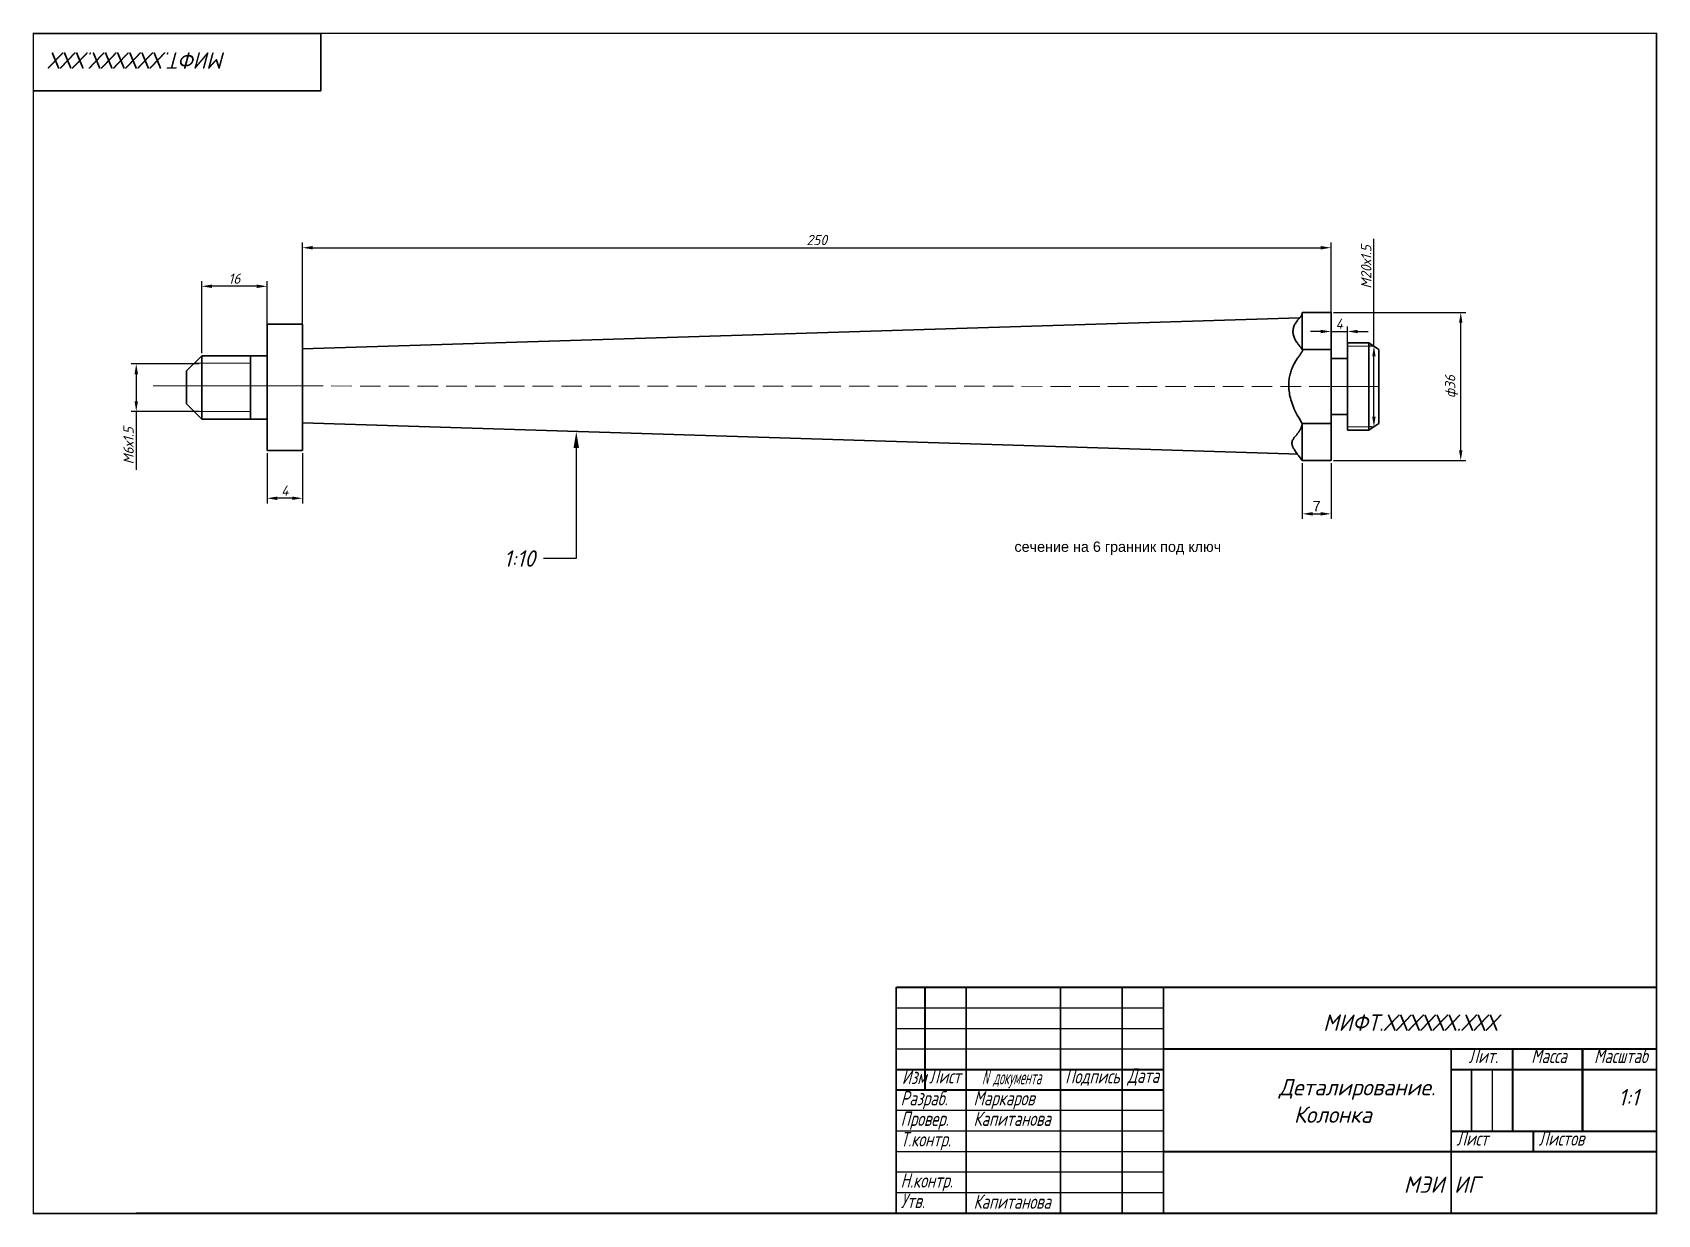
# Model space of a CAD drawing. Header units: millimetres. Extents: x 0 to 5546, y 0 to 4029.
# Drawn here: x 2859.6 to 3255.1, y 3383.9 to 3671.3 of the extents above; entities that cross this region are included whole.
import ezdxf
from ezdxf import colors
from ezdxf.entities.mleader import LeaderData, LeaderLine
from ezdxf.enums import TextEntityAlignment as Align
from ezdxf.math import Vec2, Vec3

# ---------------------------------------------------------------- set-up
doc = ezdxf.new("R2010")
doc.units = ezdxf.units.MM
doc.linetypes.add('DASHDOT_axis', pattern=[24, 20, -1.5, 1, -1.5])
doc.linetypes.add('DASHED', pattern=[7, 5, -2, 0])
doc.layers.add('FORMAT', color=7, linetype='Continuous')
doc.layers.add('штриховка', color=7, linetype='Continuous')
doc.styles.add('GOST-2.304_Type-B_italic', font='GOST Common Italic.ttf')
doc.styles.add('simplex', font='simplex.shx', dxfattribs={"width": 0.7, "oblique": 15})
doc.styles.get("Standard").update_dxf_attribs({"font": 'arial.ttf'})
doc.dimstyles.new('ISO-25', dxfattribs={"dimtxt": 2.5, "dimasz": 2.5, "dimexe": 1.25, "dimexo": 0.625, "dimtad": 1, "dimtxsty": 'Standard', "dimcen": 2.5, "dimadec": 0, "dimazin": 0, "dimtfac": 1, "dimtmove": 0, "dimatfit": 3, "dimfxl": 1, "dimarcsym": 0})

# ---------------------------------------------------------------- blocks, each defined once
blk = doc.blocks.new('*D14')
at = {"color": 0, "linetype": 'ByBlock', "lineweight": -2, "transparency": 16777216}
for p, q in [((2925.34, 3595.01), (2925.34, 3620.26)), ((2927.84, 3619.01), (3173.15, 3619.01)), ((3175.65, 3595.01), (3175.65, 3620.26))]:
    blk.add_line(p, q, dxfattribs=at)
for points in [[(2927.84, 3619.43), (2927.84, 3618.59), (2925.34, 3619.01)], [(3173.15, 3619.43), (3173.15, 3618.59), (3175.65, 3619.01)]]:
    blk.add_solid(points, dxfattribs=at)
at = {"layer": 'Defpoints', "color": 0, "linetype": 'ByBlock', "lineweight": -2}
for p in [(3175.65, 3619.01), (2925.34, 3594.39), (3175.65, 3594.39)]:
    blk.add_point(p, dxfattribs=at)
at = {"color": 0, "linetype": 'ByBlock', "lineweight": 0, "transparency": 16777216, "insert": (3050.5, 3620.89), "char_height": 2.5, "attachment_point": 5, "style": 'GOST-2.304_Type-B_italic'}
blk.add_mtext('250 ', dxfattribs=at)
blk = doc.blocks.new('*D15')
at = {"color": 0, "linetype": 'ByBlock', "lineweight": -2, "transparency": 16777216}
for p, q in [((3176.27, 3603.27), (3208.46, 3603.27)), ((3207.21, 3569.77), (3207.21, 3600.77)), ((3176.27, 3567.27), (3208.46, 3567.27))]:
    blk.add_line(p, q, dxfattribs=at)
for points in [[(3206.79, 3600.77), (3207.63, 3600.77), (3207.21, 3603.27)], [(3206.79, 3569.77), (3207.63, 3569.77), (3207.21, 3567.27)]]:
    blk.add_solid(points, dxfattribs=at)
at = {"layer": 'Defpoints', "color": 0, "linetype": 'ByBlock', "lineweight": -2}
for p in [(3175.65, 3603.27), (3207.21, 3603.27), (3175.65, 3567.27)]:
    blk.add_point(p, dxfattribs=at)
at = {"color": 0, "linetype": 'ByBlock', "lineweight": 0, "transparency": 16777216, "insert": (3204.96, 3585.27), "char_height": 2.5, "attachment_point": 5, "rotation": 90, "style": 'GOST-2.304_Type-B_italic'}
blk.add_mtext('ф36', dxfattribs=at)
blk = doc.blocks.new('*D16')
at = {"color": 0, "linetype": 'DASHDOT_axis', "lineweight": -2, "transparency": 16777216}
for p, q in [((3168.65, 3566.64), (3168.65, 3553.04)), ((3175.65, 3566.64), (3175.65, 3553.04)), ((3171.15, 3554.29), (3173.15, 3554.29))]:
    blk.add_line(p, q, dxfattribs=at)
for points in [[(3171.15, 3554.71), (3171.15, 3553.88), (3168.65, 3554.29)], [(3173.15, 3554.71), (3173.15, 3553.88), (3175.65, 3554.29)]]:
    blk.add_solid(points, dxfattribs=at)
at = {"layer": 'Defpoints', "color": 0, "linetype": 'DASHDOT_axis', "lineweight": -2}
for p in [(3168.65, 3567.27), (3175.65, 3567.27), (3175.65, 3554.29)]:
    blk.add_point(p, dxfattribs=at)
at = {"color": 0, "linetype": 'DASHDOT_axis', "lineweight": 0, "transparency": 16777216, "insert": (3172.15, 3556.17), "char_height": 2.5, "attachment_point": 5}
blk.add_mtext('7', dxfattribs=at)
blk = doc.blocks.new('*D31')
at = {"color": 0, "linetype": 'ByBlock', "lineweight": -2, "transparency": 16777216}
for p, q in [((2916.73, 3569.03), (2916.73, 3556.83)), ((2925.34, 3569.03), (2925.34, 3556.83)), ((2922.84, 3558.08), (2919.23, 3558.08))]:
    blk.add_line(p, q, dxfattribs=at)
for points in [[(2919.23, 3558.5), (2919.23, 3557.66), (2916.73, 3558.08)], [(2922.84, 3558.5), (2922.84, 3557.66), (2925.34, 3558.08)]]:
    blk.add_solid(points, dxfattribs=at)
at = {"layer": 'Defpoints', "color": 0, "linetype": 'ByBlock', "lineweight": -2}
for p in [(2916.73, 3569.66), (2925.34, 3569.66), (2916.73, 3558.08)]:
    blk.add_point(p, dxfattribs=at)
at = {"color": 0, "linetype": 'ByBlock', "lineweight": 0, "transparency": 16777216, "insert": (2921.04, 3559.95), "char_height": 2.5, "width": 5.6968, "attachment_point": 5, "style": 'GOST-2.304_Type-B_italic'}
blk.add_mtext('4', dxfattribs=at)
blk = doc.blocks.new('*D32')
at = {"color": 0, "linetype": 'ByBlock', "lineweight": -2, "transparency": 16777216}
for p, q in [((2900.19, 3590.75), (2883.64, 3590.75)), ((2884.89, 3588.25), (2884.89, 3581.69)), ((2900.19, 3579.19), (2883.64, 3579.19)), ((2884.89, 3579.19), (2884.89, 3565))]:
    blk.add_line(p, q, dxfattribs=at)
for points in [[(2884.47, 3588.25), (2885.31, 3588.25), (2884.89, 3590.75)], [(2884.47, 3581.69), (2885.31, 3581.69), (2884.89, 3579.19)]]:
    blk.add_solid(points, dxfattribs=at)
at = {"layer": 'Defpoints', "color": 0, "linetype": 'ByBlock', "lineweight": -2}
for p in [(2900.82, 3590.75), (2884.89, 3579.19), (2900.82, 3579.19)]:
    blk.add_point(p, dxfattribs=at)
at = {"color": 0, "linetype": 'ByBlock', "lineweight": 0, "transparency": 16777216, "insert": (2883.01, 3570.85), "char_height": 2.5, "attachment_point": 5, "rotation": 90, "style": 'GOST-2.304_Type-B_italic'}
blk.add_mtext('М6х1.5', dxfattribs=at)
blk = doc.blocks.new('*D45')
at = {"layer": 'Defpoints', "color": 0, "linetype": 'ByBlock', "lineweight": -2}
for p in [(3186.08, 3595.09), (3186.08, 3595.09), (3186.08, 3575.45)]:
    blk.add_point(p, dxfattribs=at)
at = {"layer": 'штриховка', "color": 0, "linetype": 'ByBlock', "lineweight": -2, "transparency": 16777216}
for p, q in [((3186.08, 3595.09), (3186.08, 3621.14)), ((3185.45, 3595.09), (3184.83, 3595.09)), ((3186.08, 3577.95), (3186.08, 3592.59)), ((3185.45, 3575.45), (3184.83, 3575.45))]:
    blk.add_line(p, q, dxfattribs=at)
for points in [[(3185.66, 3592.59), (3186.49, 3592.59), (3186.08, 3595.09)], [(3185.66, 3577.95), (3186.49, 3577.95), (3186.08, 3575.45)]]:
    blk.add_solid(points, dxfattribs=at)
at = {"layer": 'штриховка', "color": 0, "linetype": 'ByBlock', "lineweight": -2, "transparency": 16777216, "insert": (3184.2, 3614.36), "char_height": 2.5, "attachment_point": 5, "rotation": 90, "style": 'GOST-2.304_Type-B_italic'}
blk.add_mtext('М20х1.5', dxfattribs=at)
blk = doc.blocks.new('*D46')
at = {"layer": 'Defpoints', "color": 0, "linetype": 'ByBlock', "lineweight": -2}
for p in [(3179.65, 3598.64), (3175.65, 3592.07), (3179.65, 3592.07)]:
    blk.add_point(p, dxfattribs=at)
at = {"layer": 'штриховка', "color": 0, "linetype": 'ByBlock', "lineweight": -2, "transparency": 16777216}
for p, q in [((3173.15, 3598.64), (3170.65, 3598.64)), ((3175.65, 3592.69), (3175.65, 3599.89)), ((3175.65, 3598.64), (3179.65, 3598.64)), ((3179.65, 3592.69), (3179.65, 3599.89)), ((3182.15, 3598.64), (3184.65, 3598.64))]:
    blk.add_line(p, q, dxfattribs=at)
for points in [[(3173.15, 3599.05), (3173.15, 3598.22), (3175.65, 3598.64)], [(3182.15, 3599.05), (3182.15, 3598.22), (3179.65, 3598.64)]]:
    blk.add_solid(points, dxfattribs=at)
at = {"layer": 'штриховка', "color": 0, "linetype": 'ByBlock', "lineweight": -2, "transparency": 16777216, "insert": (3177.65, 3600.51), "char_height": 2.5, "attachment_point": 5, "style": 'GOST-2.304_Type-B_italic'}
blk.add_mtext('4', dxfattribs=at)
blk = doc.blocks.new('*D47')
at = {"layer": 'Defpoints', "color": 0, "linetype": 'ByBlock', "lineweight": -2}
for p in [(2900.82, 3609.63), (2900.82, 3592.75), (2916.73, 3592.75)]:
    blk.add_point(p, dxfattribs=at)
at = {"layer": 'штриховка', "color": 0, "linetype": 'ByBlock', "lineweight": -2, "transparency": 16777216}
for p, q in [((2900.82, 3593.37), (2900.82, 3610.88)), ((2916.73, 3593.37), (2916.73, 3610.88)), ((2914.23, 3609.63), (2903.32, 3609.63))]:
    blk.add_line(p, q, dxfattribs=at)
for points in [[(2903.32, 3610.05), (2903.32, 3609.21), (2900.82, 3609.63)], [(2914.23, 3610.05), (2914.23, 3609.21), (2916.73, 3609.63)]]:
    blk.add_solid(points, dxfattribs=at)
at = {"layer": 'штриховка', "color": 0, "linetype": 'ByBlock', "lineweight": -2, "transparency": 16777216, "insert": (2908.77, 3611.5), "char_height": 2.5, "attachment_point": 5, "style": 'GOST-2.304_Type-B_italic'}
blk.add_mtext('16', dxfattribs=at)

msp = doc.modelspace()

# ---------------------------------------------------------------- linework, layer by layer
at = {"linetype": 'ByBlock', "lineweight": 30}
for p, q in [((2859.84, 3671.148), (2929.84, 3671.148)), ((2929.84, 3671.148), (2929.84, 3657.148)), ((2929.84, 3657.148), (2859.84, 3657.148)), ((3175.649, 3603.267), (3168.649, 3603.267)), ((3168.649, 3594.267), (3168.649, 3603.267)), ((3175.649, 3603.267), (3175.649, 3567.267)), ((2916.73, 3569.656), (2916.73, 3600.445)), ((2916.73, 3600.445), (2925.342, 3600.445)), ((2916.73, 3585.05), (2916.73, 3600.445)), ((2925.342, 3594.386), (3165.342, 3601.886)), ((2925.342, 3600.445), (2925.342, 3594.386)), ((3165.342, 3601.886), (3168.025, 3601.951)), ((3179.649, 3594.678), (3179.649, 3595.908)), ((3179.649, 3595.908), (3184.863, 3595.908)), ((3179.649, 3592.067), (3179.649, 3594.678)), ((3184.863, 3595.908), (3187.288, 3594.267)), ((3184.863, 3595.908), (3184.863, 3585.267)), ((2900.817, 3592.748), (2897.135, 3589.066)), ((2900.817, 3577.353), (2900.817, 3592.748)), ((2901.562, 3592.748), (2900.817, 3592.748)), ((2900.817, 3585.05), (2900.817, 3592.748)), ((2916.73, 3592.748), (2901.562, 3592.748)), ((2912.73, 3577.353), (2912.73, 3592.748)), ((2912.73, 3592.748), (2912.73, 3590.748)), ((2925.342, 3576.386), (2925.342, 3594.386)), ((3175.649, 3594.267), (3168.649, 3594.267)), ((3175.649, 3585.267), (3175.649, 3592.067)), ((3175.649, 3592.067), (3179.649, 3592.067)), ((3179.649, 3578.467), (3179.649, 3592.067)), ((3187.288, 3594.267), (3187.288, 3585.267)), ((2897.135, 3589.066), (2897.135, 3581.035)), ((2900.817, 3577.353), (2900.817, 3585.05)), ((2912.73, 3577.353), (2912.73, 3585.05)), ((2912.73, 3585.05), (2912.73, 3581.202)), ((2916.73, 3585.05), (2916.73, 3569.656)), ((2925.342, 3585.386), (2925.342, 3576.386)), ((3175.649, 3585.267), (3175.649, 3578.467)), ((3184.863, 3574.625), (3184.863, 3585.267)), ((3187.288, 3576.267), (3187.288, 3585.267)), ((2900.817, 3577.353), (2897.135, 3581.035)), ((2912.73, 3577.353), (2912.73, 3579.353)), ((2916.73, 3577.353), (2900.817, 3577.353)), ((2916.73, 3577.353), (2912.73, 3577.353)), ((2925.342, 3576.386), (3165.342, 3568.886)), ((2925.342, 3576.386), (2925.342, 3569.656)), ((3175.649, 3576.267), (3168.649, 3576.267)), ((3168.649, 3576.267), (3168.649, 3567.267)), ((3168.649, 3576.267), (3168.649, 3567.267)), ((3175.649, 3578.467), (3179.649, 3578.467)), ((3179.649, 3578.467), (3179.649, 3575.855)), ((3179.649, 3575.855), (3179.649, 3574.625)), ((3184.863, 3574.625), (3187.288, 3576.267)), ((3179.649, 3574.625), (3184.863, 3574.625)), ((2925.342, 3569.656), (2916.73, 3569.656)), ((3165.342, 3568.886), (3167.461, 3568.814)), ((3175.649, 3567.267), (3168.649, 3567.267))]:
    msp.add_line(p, q, dxfattribs=at)
at = {"linetype": 'ByBlock', "lineweight": 0}
for p, q in [((3186.075, 3595.087), (3179.649, 3595.087)), ((2898.976, 3590.907), (2912.73, 3590.907)), ((2900.817, 3592.748), (2900.817, 3590.748)), ((2925.342, 3585.386), (2889.007, 3585.386)), ((3175.649, 3585.267), (3187.288, 3585.267)), ((2898.976, 3579.194), (2912.73, 3579.194)), ((3186.075, 3575.446), (3179.649, 3575.446))]:
    msp.add_line(p, q, dxfattribs=at)
at = {"linetype": 'DASHED', "lineweight": 0}
msp.add_line((2925.342, 3585.386), (3175.649, 3585.267), dxfattribs=at)
at = {"linetype": 'ByBlock', "lineweight": 30}
for points in [[(3168.649, 3603.267), (3168.406, 3601.372), (3167.821, 3602.782), (3165.149, 3598.767), (3165.709, 3597.916), (3168.649, 3594.267)], [(3168.649, 3594.267), (3168.17, 3594.267), (3171.393, 3594.267), (3164.054, 3591.681), (3162.756, 3585.267), (3168.649, 3576.267)], [(3168.649, 3576.267), (3168.309, 3574.372), (3167.397, 3573.277), (3165.149, 3571.767), (3165.149, 3571.767), (3168.649, 3567.267)]]:
    msp.add_open_spline(points, degree=5, dxfattribs=at)
at = {"layer": 'FORMAT'}
for p, q in [((3069.84, 3384.148), (3069.84, 3439.148)), ((3076.84, 3414.148), (3076.84, 3439.148)), ((3086.84, 3439.148), (3086.84, 3384.148)), ((3109.84, 3384.148), (3109.84, 3439.148)), ((3124.84, 3439.148), (3124.84, 3384.148)), ((3134.84, 3384.148), (3134.84, 3439.148)), ((3069.84, 3434.148), (3134.84, 3434.148)), ((3069.84, 3429.148), (3134.84, 3429.148)), ((3069.84, 3424.148), (3134.84, 3424.148)), ((3204.84, 3424.148), (3204.84, 3384.148)), ((3219.84, 3424.148), (3219.84, 3404.148)), ((3236.84, 3404.148), (3236.84, 3424.148)), ((3209.84, 3419.148), (3209.84, 3404.148)), ((3209.84, 3404.148), (3209.84, 3419.148)), ((3214.84, 3419.148), (3214.84, 3404.148)), ((3214.84, 3419.148), (3214.84, 3404.148)), ((3134.84, 3409.148), (3069.84, 3409.148)), ((3134.84, 3404.148), (3069.84, 3404.148)), ((3224.84, 3399.148), (3224.84, 3404.148)), ((3134.84, 3399.148), (3069.84, 3399.148)), ((3134.84, 3394.148), (3069.84, 3394.148)), ((3134.84, 3389.148), (3069.84, 3389.148))]:
    msp.add_line(p, q, dxfattribs=at)
at = {"layer": 'FORMAT', "linetype": 'Continuous', "const_width": 0.4}
msp.add_lwpolyline([(2859.84, 3384.148), (3254.84, 3384.148), (3254.84, 3671.148), (2859.84, 3671.148)], close=True, dxfattribs=at)
at = {"layer": 'FORMAT'}
for points, const_width in [([(3069.84, 3439.148), (3254.84, 3439.148)], 0.5), ([(3069.84, 3439.148), (3254.84, 3439.148)], 0.4), ([(3069.84, 3384.148), (3069.84, 3439.148)], 0.4), ([(3076.84, 3439.148), (3076.84, 3414.148)], 0.5), ([(3076.84, 3414.148), (3076.84, 3439.148)], 0.4), ([(3086.84, 3439.148), (3086.84, 3384.148)], 0.4), ([(3109.84, 3384.148), (3109.84, 3439.148)], 0.4), ([(3124.84, 3439.148), (3124.84, 3384.148)], 0.4), ([(3134.84, 3384.148), (3134.84, 3439.148)], 0.4), ([(3134.84, 3424.148), (3225.34, 3424.148), (3254.84, 3424.148)], 0.5), ([(3254.84, 3424.148), (3134.84, 3424.148)], 0.4), ([(3204.84, 3424.148), (3204.84, 3384.148)], 0.4), ([(3219.84, 3424.148), (3219.84, 3404.148)], 0.5), ([(3219.84, 3424.148), (3219.84, 3404.148)], 0.4), ([(3236.84, 3424.148), (3236.84, 3419.148), (3236.84, 3404.148)], 0.5), ([(3236.84, 3404.148), (3236.84, 3424.148)], 0.4), ([(3069.84, 3419.148), (3134.84, 3419.148)], 0.5), ([(3134.84, 3419.148), (3069.84, 3419.148)], 0.4), ([(3204.84, 3419.148), (3254.84, 3419.148)], 0.5), ([(3204.84, 3419.148), (3254.84, 3419.148)], 0.4), ([(3134.84, 3414.148), (3069.84, 3414.148)], 0.5), ([(3069.84, 3414.148), (3134.84, 3414.148)], 0.4), ([(3204.84, 3404.148), (3254.84, 3404.148)], 0.5), ([(3254.84, 3404.148), (3204.84, 3404.148)], 0.4), ([(3224.84, 3404.148), (3224.84, 3399.148)], 0.5), ([(3224.84, 3399.148), (3224.84, 3404.148)], 0.4), ([(3134.84, 3399.148), (3254.84, 3399.148)], 0.5), ([(3134.84, 3399.148), (3254.84, 3399.148)], 0.4), ([(2884.84, 3384.148), (3254.84, 3384.148)], 0.5)]:
    msp.add_lwpolyline(points, dxfattribs=dict(at, const_width=const_width))

# ---------------------------------------------------------------- texts
at = {"layer": 'FORMAT', "style": 'simplex', "oblique": 15}
for s, width, p in [('Лит.', 0.7, (3212.675, 3420.707)), ('Масса', 0.7, (3228.675, 3420.707)), ('Масштаб', 0.7, (3246.175, 3420.707)), ('N документа', 0.5, (3097.864, 3415.509)), ('Подпись', 0.7, (3117.556, 3415.759)), ('Дата', 0.7, (3129.949, 3415.907))]:
    msp.add_text(s, height=3.5, dxfattribs=dict(at, width=width)).set_placement(p, align=Align.CENTER)
at = {"layer": 'FORMAT', "style": 'simplex', "oblique": 15, "width": 0.7}
for s, p in [('Изм', (3071.19, 3415.598)), ('Лист', (3077.822, 3415.759)), ('Разраб.', (3070.896, 3410.436)), ('Маркаров', (3088.642, 3410.436)), ('Провер.', (3070.896, 3405.436)), ('Капитанова', (3088.642, 3405.436)), ('Т.контр.', (3070.896, 3400.436)), ('Лист', (3206.163, 3400.643)), ('Листов', (3226.163, 3400.643)), ('Н.контр.', (3070.896, 3390.436)), ('Утв.', (3070.896, 3385.436)), ('Капитанова', (3088.642, 3385.274))]:
    msp.add_text(s, height=3.5, dxfattribs=at).set_placement(p)
at = {"layer": 'FORMAT', "linetype": 'DASHDOT_axis', "insert": (2937.065, 3662.535), "char_height": 2.5, "attachment_point": 1, "rotation": 180, "style": 'GOST-2.304_Type-B_italic'}
msp.add_mtext_dynamic_manual_height_columns('            {\\H1.6x;     МИФТ.ХХХХХХ.ХХХ                                                                                        }', width=70, gutter_width=12.5, heights=[0], dxfattribs=at)
at = {"layer": 'FORMAT', "linetype": 'DASHDOT_axis', "char_height": 2.5, "attachment_point": 1, "style": 'GOST-2.304_Type-B_italic'}
for s, width, insert in [('            {\\H1.6x;     МИФТ.ХХХХХХ.ХХХ                                                                                        }', 70, (3143.368, 3432.547)), ('            {\\H1.6x;    Деталирование. \\P             Колонка                                                                                           }', 70, (3135.022, 3416.852)), ('   {\\H1.6x;  1:1}', 18, (3236.109, 3414.405)), ('                    \\P           {\\H1.6x;            МЭИ ИГ}', 50, (3193.339, 3397.324))]:
    msp.add_mtext_dynamic_manual_height_columns(s, width=width, gutter_width=12.5, heights=[0], dxfattribs=dict(at, insert=insert))
at = {"layer": 'штриховка', "linetype": 'ByBlock', "lineweight": -2, "insert": (3098.604, 3547.55), "char_height": 2.5, "attachment_point": 1}
msp.add_mtext_dynamic_manual_height_columns('сечение на 6 гранник под ключ', width=92.48747, gutter_width=12.5, heights=[0], dxfattribs=at)

# ---------------------------------------------------------------- dimensions: what is measured, and where the dimension line sits
at = {"linetype": 'ByBlock', "lineweight": 0}
for base, p1, p2, text, picture, middle in [((3175.649, 3619.011), (2925.342, 3594.386), (3175.649, 3594.386), '250 ', '*D14', (3050.495, 3620.886)), ((2916.73, 3558.079), (2925.342, 3569.656), (2916.73, 3569.656), '4', '*D31', (2921.036, 3559.954))]:
    dim = msp.add_linear_dim(base=base, p1=p1, p2=p2, text=text, dimstyle='ISO-25', override={"dimtxsty": 'GOST-2.304_Type-B_italic'}, dxfattribs=at)
    dim.commit()
    dim.dimension.update_dxf_attribs({"geometry": picture, "text_midpoint": middle})
for base, p1, p2, text, picture, middle in [((3207.209, 3603.267), (3175.649, 3567.267), (3175.649, 3603.267), 'ф<>', '*D15', (3204.959, 3585.267)), ((2884.889, 3579.194), (2900.817, 3590.748), (2900.817, 3579.194), 'М6х1.5', '*D32', (2883.014, 3570.848))]:
    dim = msp.add_linear_dim(base=base, p1=p1, p2=p2, angle=90, text=text, dimstyle='ISO-25', override={"dimtxsty": 'GOST-2.304_Type-B_italic'}, dxfattribs=at)
    dim.commit()
    dim.dimension.update_dxf_attribs({"geometry": picture, "text_midpoint": middle})
at = {"linetype": 'DASHDOT_axis', "lineweight": 0}
dim = msp.add_linear_dim(base=(3175.649, 3554.294), p1=(3168.649, 3567.267), p2=(3175.649, 3567.267), dimstyle='ISO-25', dxfattribs=at)
dim.commit()
dim.dimension.update_dxf_attribs({"geometry": '*D16', "text_midpoint": (3172.149, 3556.169)})
at = {"layer": 'штриховка', "linetype": 'ByBlock', "lineweight": -2}
dim = msp.add_linear_dim(base=(3186.075, 3595.087), p1=(3186.075, 3575.446), p2=(3186.075, 3595.087), angle=90, text='М20х1.5', dimstyle='ISO-25', override={"dimtxsty": 'GOST-2.304_Type-B_italic'}, dxfattribs=at)
dim.commit()
dim.dimension.update_dxf_attribs({"geometry": '*D45', "text_midpoint": (3186.075, 3614.356), "dimtype": 160})
dim = msp.add_linear_dim(base=(2900.817, 3609.629), p1=(2916.73, 3592.748), p2=(2900.817, 3592.748), text='16', dimstyle='ISO-25', override={"dimtxsty": 'GOST-2.304_Type-B_italic'}, dxfattribs=at)
dim.commit()
dim.dimension.update_dxf_attribs({"geometry": '*D47', "text_midpoint": (2908.774, 3611.504)})
dim = msp.add_linear_dim(base=(3179.649, 3598.635), p1=(3175.649, 3592.067), p2=(3179.649, 3592.067), dimstyle='ISO-25', override={"dimtxsty": 'GOST-2.304_Type-B_italic'}, dxfattribs=at)
dim.commit()
dim.dimension.update_dxf_attribs({"geometry": '*D46', "text_midpoint": (3177.649, 3600.51)})

# ---------------------------------------------------------------- leaders
at = {"linetype": 'ByBlock', "lineweight": 0}
ml = msp.add_multileader_mtext('Standard', dxfattribs=at)
ml.set_content('1:10', color=256, style='GOST-2.304_Type-B_italic')
ml.set_leader_properties()
ml.build(insert=Vec2(0, 0))
ctx = ml.context
ctx.base_point, ctx.plane_origin = Vec3(2972.627, 3543.423), Vec3(2991.967, 3574.304)
ctx.text_align_type = 2
notes = []
notes.append((ctx, [(0, (1, 1, 0), (2991.967, 3543.423), (-1, 0), 8, [(0, [(2991.967, 3574.304)], 0, [])])]))
ctx.mtext.insert, ctx.mtext.width, ctx.mtext.alignment, ctx.mtext.flow_direction = Vec3(2981.967, 3545.423), 9.82885, 3, 5
for ctx, leaders in notes:
    for number, flags, end, landing, length, lines in leaders:
        leader = LeaderData()
        leader.index, (leader.has_last_leader_line, leader.has_dogleg_vector, leader.attachment_direction) = number, flags
        leader.last_leader_point, leader.dogleg_vector, leader.dogleg_length = Vec3(end), Vec3(landing), length
        for number, points, colour, breaks in lines:
            line = LeaderLine()
            line.index, line.vertices, line.color, line.breaks = number, Vec3.list(points), colors.encode_raw_color(colour), breaks
            leader.lines.append(line)
        ctx.leaders.append(leader)

doc.saveas('drawing.dxf')
